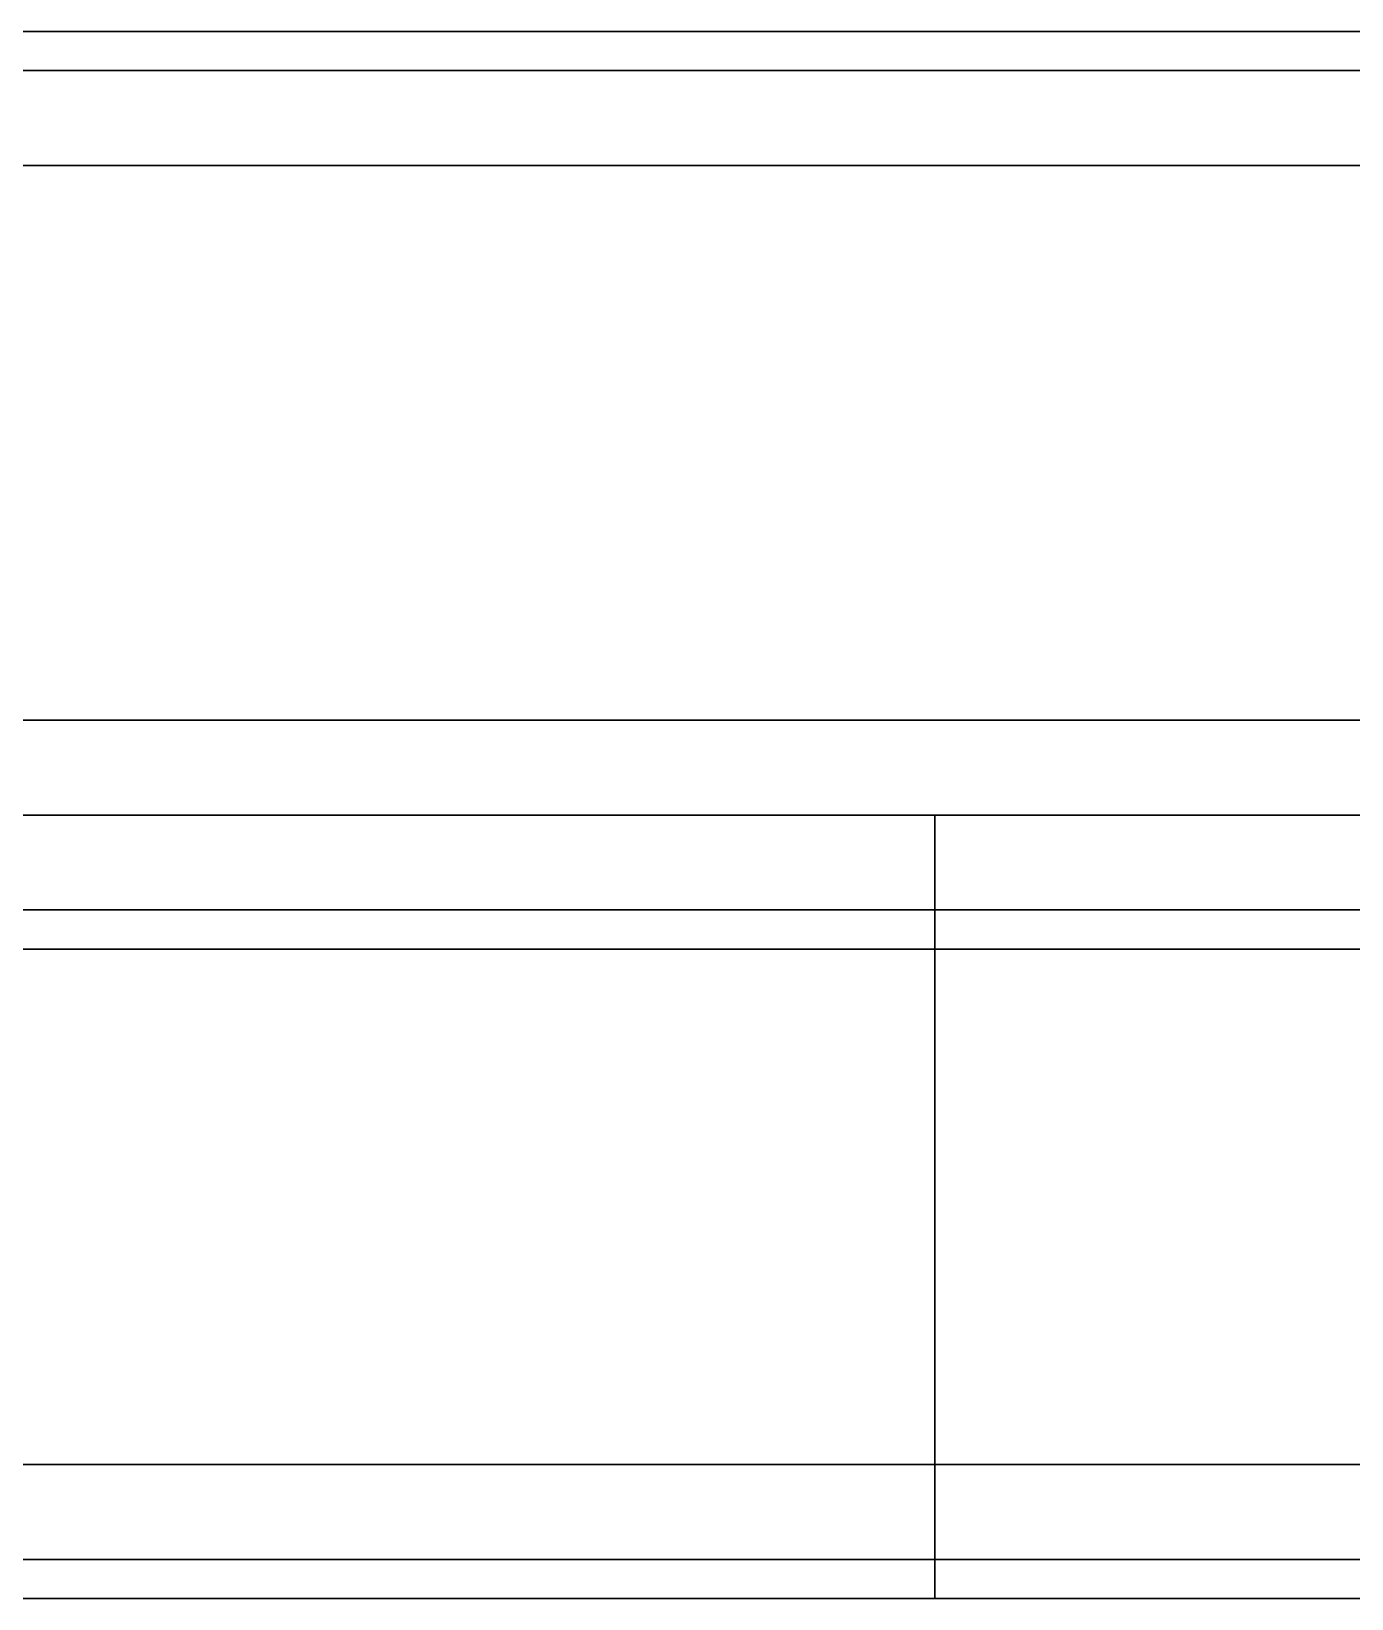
# Model space of a CAD drawing. Header units: millimetres. Extents: x -2000 to 0, y -2 to 2.
# Drawn here: x -825.088 to -821.086, y -2.375 to 2.375 of the extents above; entities that cross this region are included whole.
import ezdxf

# ---------------------------------------------------------------- set-up
doc = ezdxf.new("R2010")
doc.units = ezdxf.units.MM
doc.header["$MEASUREMENT"] = 0
doc.layers.add('2 Meter Open Rail', color=7, linetype='Continuous')

msp = doc.modelspace()

# ---------------------------------------------------------------- linework, layer by layer
at = {"layer": '2 Meter Open Rail', "lineweight": 30}
for p, q in [((-1000, 2.375, 69.9355), (0, 2.375, 69.9355)), ((-2000, 2.375, 20.122), (0, 2.375, 20.122)), ((-2000, 2.375, 19.9355), (0, 2.375, 19.9355)), ((-1000, 2.375, 70.122), (0, 2.375, 70.122)), ((-2000, 2.256, 20.4094), (0, 2.256, 20.4094)), ((-1000, 2.256, 70.4094), (0, 2.256, 70.4094)), ((-2000, 1.9686, 19.5291), (0, 1.9686, 19.5291)), ((-1000, 1.9686, 69.5291), (0, 1.9686, 69.5291)), ((-2000, 0.2874, 22.378), (0, 0.2874, 22.378)), ((-1000, 0.2874, 72.378), (0, 0.2874, 72.378)), ((-2000, 0, 19.5291), (0, 0, 19.5291)), ((-1000, 0, 69.5291), (0, 0, 69.5291)), ((-825.0588, 0, 65.7536), (-825.1181, 0, 65.7517)), ((-825, 0, 65.7543), (-825.0588, 0, 65.7536)), ((-824.9412, 0, 65.7536), (-825, 0, 65.7543)), ((-824.8819, 0, 65.7517), (-824.9412, 0, 65.7536)), ((-824.8221, 0, 65.7483), (-824.8819, 0, 65.7517)), ((-824.7619, 0, 65.7436), (-824.8221, 0, 65.7483)), ((-824.7013, 0, 65.7374), (-824.7619, 0, 65.7436)), ((-824.6404, 0, 65.7298), (-824.7013, 0, 65.7374)), ((-824.5792, 0, 65.7207), (-824.6404, 0, 65.7298)), ((-824.5178, 0, 65.7101), (-824.5792, 0, 65.7207)), ((-824.4562, 0, 65.6979), (-824.5178, 0, 65.7101)), ((-824.3945, 0, 65.6842), (-824.4562, 0, 65.6979)), ((-824.3327, 0, 65.6689), (-824.3945, 0, 65.6842)), ((-824.2708, 0, 65.652), (-824.3327, 0, 65.6689)), ((-824.209, 0, 65.6335), (-824.2708, 0, 65.652)), ((-824.1474, 0, 65.6134), (-824.209, 0, 65.6335)), ((-824.0858, 0, 65.5916), (-824.1474, 0, 65.6134)), ((-824.0245, 0, 65.5682), (-824.0858, 0, 65.5916)), ((-823.9635, 0, 65.5432), (-824.0245, 0, 65.5682)), ((-823.9029, 0, 65.5165), (-823.9635, 0, 65.5432)), ((-823.8426, 0, 65.4882), (-823.9029, 0, 65.5165)), ((-823.7829, 0, 65.4583), (-823.8426, 0, 65.4882)), ((-823.7236, 0, 65.4267), (-823.7829, 0, 65.4583)), ((-823.665, 0, 65.3935), (-823.7236, 0, 65.4267)), ((-823.6071, 0, 65.3587), (-823.665, 0, 65.3935)), ((-823.5499, 0, 65.3223), (-823.6071, 0, 65.3587)), ((-823.4935, 0, 65.2844), (-823.5499, 0, 65.3223)), ((-823.438, 0, 65.245), (-823.4935, 0, 65.2844)), ((-823.3833, 0, 65.204), (-823.438, 0, 65.245)), ((-823.3297, 0, 65.1616), (-823.3833, 0, 65.204)), ((-823.2771, 0, 65.1178), (-823.3297, 0, 65.1616)), ((-823.2256, 0, 65.0726), (-823.2771, 0, 65.1178)), ((-823.1753, 0, 65.026), (-823.2256, 0, 65.0726)), ((-823.1262, 0, 64.9781), (-823.1753, 0, 65.026)), ((-823.0783, 0, 64.929), (-823.1262, 0, 64.9781)), ((-823.0317, 0, 64.8787), (-823.0783, 0, 64.929)), ((-822.9865, 0, 64.8272), (-823.0317, 0, 64.8787)), ((-822.9427, 0, 64.7746), (-822.9865, 0, 64.8272)), ((-822.9003, 0, 64.721), (-822.9427, 0, 64.7746)), ((-822.8593, 0, 64.6663), (-822.9003, 0, 64.721)), ((-822.8199, 0, 64.6108), (-822.8593, 0, 64.6663)), ((-822.782, 0, 64.5544), (-822.8199, 0, 64.6108)), ((-822.7456, 0, 64.4972), (-822.782, 0, 64.5544)), ((-822.7108, 0, 64.4393), (-822.7456, 0, 64.4972)), ((-822.6776, 0, 64.3807), (-822.7108, 0, 64.4393)), ((-822.646, 0, 64.3214), (-822.6776, 0, 64.3807)), ((-822.6161, 0, 64.2617), (-822.646, 0, 64.3214)), ((-822.5878, 0, 64.2014), (-822.6161, 0, 64.2617)), ((-822.5611, 0, 64.1408), (-822.5878, 0, 64.2014)), ((-822.5361, 0, 64.0798), (-822.5611, 0, 64.1408)), ((-822.5127, 0, 64.0185), (-822.5361, 0, 64.0798)), ((-822.4909, 0, 63.9569), (-822.5127, 0, 64.0185)), ((-822.4708, 0, 63.8953), (-822.4909, 0, 63.9569)), ((-822.4523, 0, 63.8335), (-822.4708, 0, 63.8953)), ((-822.4354, 0, 63.7716), (-822.4523, 0, 63.8335)), ((-822.4201, 0, 63.7098), (-822.4354, 0, 63.7716)), ((-822.4064, 0, 63.6481), (-822.4201, 0, 63.7098)), ((-822.3942, 0, 63.5865), (-822.4064, 0, 63.6481)), ((-822.3836, 0, 63.5251), (-822.3942, 0, 63.5865)), ((-822.3745, 0, 63.4639), (-822.3836, 0, 63.5251)), ((-822.3669, 0, 63.403), (-822.3745, 0, 63.4639)), ((-822.3607, 0, 63.3424), (-822.3669, 0, 63.403)), ((-822.356, 0, 63.2822), (-822.3607, 0, 63.3424)), ((-822.3526, 0, 63.2224), (-822.356, 0, 63.2822)), ((-822.3507, 0, 63.1631), (-822.3526, 0, 63.2224)), ((-822.35, 0, 56.4043), (-822.3507, 0, 63.1631)), ((-2000, 0, 0.4064), (0, 0, 0.4064)), ((-1000, 0, 50.4064), (0, 0, 50.4064)), ((-825.0588, 0, 15.7536), (-825.1181, 0, 15.7517)), ((-825.1181, 0, 3.7569), (-825.0588, 0, 3.755)), ((-825.1181, 0, 53.7569), (-825.0588, 0, 53.755)), ((-825, 0, 15.7543), (-825.0588, 0, 15.7536)), ((-825.0588, 0, 3.755), (-825, 0, 3.7543)), ((-825.0588, 0, 53.755), (-825, 0, 53.7543)), ((-824.9412, 0, 15.7536), (-825, 0, 15.7543)), ((-825, 0, 3.7543), (-824.9412, 0, 3.755)), ((-825, 0, 53.7543), (-824.9412, 0, 53.755)), ((-824.8819, 0, 15.7517), (-824.9412, 0, 15.7536)), ((-824.9412, 0, 3.755), (-824.8819, 0, 3.7569)), ((-824.9412, 0, 53.755), (-824.8819, 0, 53.7569)), ((-824.8221, 0, 15.7483), (-824.8819, 0, 15.7517)), ((-824.8819, 0, 3.7569), (-824.8221, 0, 3.7603)), ((-824.8819, 0, 53.7569), (-824.8221, 0, 53.7603)), ((-824.7619, 0, 15.7436), (-824.8221, 0, 15.7483)), ((-824.8221, 0, 3.7603), (-824.7619, 0, 3.765)), ((-824.8221, 0, 53.7603), (-824.7619, 0, 53.765)), ((-824.7013, 0, 15.7374), (-824.7619, 0, 15.7436)), ((-824.7619, 0, 3.765), (-824.7013, 0, 3.7712)), ((-824.7619, 0, 53.765), (-824.7013, 0, 53.7712)), ((-824.6404, 0, 15.7298), (-824.7013, 0, 15.7374)), ((-824.7013, 0, 3.7712), (-824.6404, 0, 3.7788)), ((-824.7013, 0, 53.7712), (-824.6404, 0, 53.7788)), ((-824.5792, 0, 15.7207), (-824.6404, 0, 15.7298)), ((-824.6404, 0, 3.7788), (-824.5792, 0, 3.7879)), ((-824.6404, 0, 53.7788), (-824.5792, 0, 53.7879)), ((-824.5178, 0, 15.7101), (-824.5792, 0, 15.7207)), ((-824.5792, 0, 3.7879), (-824.5178, 0, 3.7985)), ((-824.5792, 0, 53.7879), (-824.5178, 0, 53.7985)), ((-824.4562, 0, 15.6979), (-824.5178, 0, 15.7101)), ((-824.5178, 0, 3.7985), (-824.4562, 0, 3.8107)), ((-824.5178, 0, 53.7985), (-824.4562, 0, 53.8107)), ((-824.3945, 0, 15.6842), (-824.4562, 0, 15.6979)), ((-824.4562, 0, 3.8107), (-824.3945, 0, 3.8244)), ((-824.4562, 0, 53.8107), (-824.3945, 0, 53.8244)), ((-824.3327, 0, 15.6689), (-824.3945, 0, 15.6842)), ((-824.3945, 0, 3.8244), (-824.3327, 0, 3.8397)), ((-824.3945, 0, 53.8244), (-824.3327, 0, 53.8397)), ((-824.2708, 0, 15.652), (-824.3327, 0, 15.6689)), ((-824.3327, 0, 3.8397), (-824.2708, 0, 3.8566)), ((-824.3327, 0, 53.8397), (-824.2708, 0, 53.8566)), ((-824.209, 0, 15.6335), (-824.2708, 0, 15.652)), ((-824.2708, 0, 3.8566), (-824.209, 0, 3.8751)), ((-824.2708, 0, 53.8566), (-824.209, 0, 53.8751)), ((-824.1474, 0, 15.6134), (-824.209, 0, 15.6335)), ((-824.209, 0, 3.8751), (-824.1474, 0, 3.8952)), ((-824.209, 0, 53.8751), (-824.1474, 0, 53.8952)), ((-824.0858, 0, 15.5916), (-824.1474, 0, 15.6134)), ((-824.1474, 0, 3.8952), (-824.0858, 0, 3.917)), ((-824.1474, 0, 53.8952), (-824.0858, 0, 53.917)), ((-824.0245, 0, 15.5682), (-824.0858, 0, 15.5916)), ((-824.0858, 0, 3.917), (-824.0245, 0, 3.9404)), ((-824.0858, 0, 53.917), (-824.0245, 0, 53.9404)), ((-823.9635, 0, 15.5432), (-824.0245, 0, 15.5682)), ((-824.0245, 0, 3.9404), (-823.9635, 0, 3.9654)), ((-824.0245, 0, 53.9404), (-823.9635, 0, 53.9654)), ((-823.9029, 0, 15.5165), (-823.9635, 0, 15.5432)), ((-823.9635, 0, 3.9654), (-823.9029, 0, 3.9921)), ((-823.9635, 0, 53.9654), (-823.9029, 0, 53.9921)), ((-823.8426, 0, 15.4882), (-823.9029, 0, 15.5165)), ((-823.9029, 0, 3.9921), (-823.8426, 0, 4.0204)), ((-823.9029, 0, 53.9921), (-823.8426, 0, 54.0204)), ((-823.7829, 0, 15.4583), (-823.8426, 0, 15.4882)), ((-823.8426, 0, 4.0204), (-823.7829, 0, 4.0503)), ((-823.8426, 0, 54.0204), (-823.7829, 0, 54.0503)), ((-823.7236, 0, 15.4267), (-823.7829, 0, 15.4583)), ((-823.7829, 0, 4.0503), (-823.7236, 0, 4.0819)), ((-823.7829, 0, 54.0503), (-823.7236, 0, 54.0819)), ((-823.665, 0, 15.3935), (-823.7236, 0, 15.4267)), ((-823.7236, 0, 4.0819), (-823.665, 0, 4.1151)), ((-823.7236, 0, 54.0819), (-823.665, 0, 54.1151)), ((-823.6071, 0, 15.3587), (-823.665, 0, 15.3935)), ((-823.665, 0, 4.1151), (-823.6071, 0, 4.1499)), ((-823.665, 0, 54.1151), (-823.6071, 0, 54.1499)), ((-823.5499, 0, 15.3223), (-823.6071, 0, 15.3587)), ((-823.6071, 0, 4.1499), (-823.5499, 0, 4.1863)), ((-823.6071, 0, 54.1499), (-823.5499, 0, 54.1863)), ((-823.4935, 0, 15.2844), (-823.5499, 0, 15.3223)), ((-823.5499, 0, 4.1863), (-823.4935, 0, 4.2242)), ((-823.5499, 0, 54.1863), (-823.4935, 0, 54.2242)), ((-823.438, 0, 15.245), (-823.4935, 0, 15.2844)), ((-823.4935, 0, 4.2242), (-823.438, 0, 4.2636)), ((-823.4935, 0, 54.2242), (-823.438, 0, 54.2636)), ((-823.3833, 0, 15.204), (-823.438, 0, 15.245)), ((-823.438, 0, 4.2636), (-823.3833, 0, 4.3046)), ((-823.438, 0, 54.2636), (-823.3833, 0, 54.3046)), ((-823.3297, 0, 15.1616), (-823.3833, 0, 15.204)), ((-823.3833, 0, 4.3046), (-823.3297, 0, 4.347)), ((-823.3833, 0, 54.3046), (-823.3297, 0, 54.347)), ((-823.2771, 0, 15.1178), (-823.3297, 0, 15.1616)), ((-823.3297, 0, 4.347), (-823.2771, 0, 4.3908)), ((-823.3297, 0, 54.347), (-823.2771, 0, 54.3908)), ((-823.2256, 0, 15.0726), (-823.2771, 0, 15.1178)), ((-823.2771, 0, 4.3908), (-823.2256, 0, 4.436)), ((-823.2771, 0, 54.3908), (-823.2256, 0, 54.436)), ((-823.1753, 0, 15.026), (-823.2256, 0, 15.0726)), ((-823.2256, 0, 4.436), (-823.1753, 0, 4.4826)), ((-823.2256, 0, 54.436), (-823.1753, 0, 54.4826)), ((-823.1262, 0, 14.9781), (-823.1753, 0, 15.026)), ((-823.1753, 0, 4.4826), (-823.1262, 0, 4.5305)), ((-823.1753, 0, 54.4826), (-823.1262, 0, 54.5305)), ((-823.0783, 0, 14.929), (-823.1262, 0, 14.9781)), ((-823.1262, 0, 4.5305), (-823.0783, 0, 4.5796)), ((-823.1262, 0, 54.5305), (-823.0783, 0, 54.5796)), ((-823.0317, 0, 14.8787), (-823.0783, 0, 14.929)), ((-823.0783, 0, 4.5796), (-823.0317, 0, 4.6299)), ((-823.0783, 0, 54.5796), (-823.0317, 0, 54.6299)), ((-822.9865, 0, 14.8272), (-823.0317, 0, 14.8787)), ((-823.0317, 0, 4.6299), (-822.9865, 0, 4.6814)), ((-823.0317, 0, 54.6299), (-822.9865, 0, 54.6814)), ((-822.9427, 0, 14.7746), (-822.9865, 0, 14.8272)), ((-822.9865, 0, 4.6814), (-822.9427, 0, 4.734)), ((-822.9865, 0, 54.6814), (-822.9427, 0, 54.734)), ((-822.9003, 0, 14.721), (-822.9427, 0, 14.7746)), ((-822.9427, 0, 4.734), (-822.9003, 0, 4.7876)), ((-822.9427, 0, 54.734), (-822.9003, 0, 54.7876)), ((-822.8593, 0, 14.6663), (-822.9003, 0, 14.721)), ((-822.9003, 0, 4.7876), (-822.8593, 0, 4.8423)), ((-822.9003, 0, 54.7876), (-822.8593, 0, 54.8423)), ((-822.8199, 0, 14.6108), (-822.8593, 0, 14.6663)), ((-822.8593, 0, 4.8423), (-822.8199, 0, 4.8978)), ((-822.8593, 0, 54.8423), (-822.8199, 0, 54.8978)), ((-822.782, 0, 14.5544), (-822.8199, 0, 14.6108)), ((-822.8199, 0, 4.8978), (-822.782, 0, 4.9542)), ((-822.8199, 0, 54.8978), (-822.782, 0, 54.9542)), ((-822.7456, 0, 14.4972), (-822.782, 0, 14.5544)), ((-822.782, 0, 4.9542), (-822.7456, 0, 5.0114)), ((-822.782, 0, 54.9542), (-822.7456, 0, 55.0114)), ((-822.7108, 0, 14.4393), (-822.7456, 0, 14.4972)), ((-822.7456, 0, 5.0114), (-822.7108, 0, 5.0693)), ((-822.7456, 0, 55.0114), (-822.7108, 0, 55.0693)), ((-822.6776, 0, 14.3807), (-822.7108, 0, 14.4393)), ((-822.7108, 0, 5.0693), (-822.6776, 0, 5.1279)), ((-822.7108, 0, 55.0693), (-822.6776, 0, 55.1279)), ((-822.646, 0, 14.3214), (-822.6776, 0, 14.3807)), ((-822.6776, 0, 5.1279), (-822.646, 0, 5.1872)), ((-822.6776, 0, 55.1279), (-822.646, 0, 55.1872)), ((-822.6161, 0, 14.2617), (-822.646, 0, 14.3214)), ((-822.646, 0, 5.1872), (-822.6161, 0, 5.2469)), ((-822.646, 0, 55.1872), (-822.6161, 0, 55.2469)), ((-822.5878, 0, 14.2014), (-822.6161, 0, 14.2617)), ((-822.6161, 0, 5.2469), (-822.5878, 0, 5.3072)), ((-822.6161, 0, 55.2469), (-822.5878, 0, 55.3072)), ((-822.5611, 0, 14.1408), (-822.5878, 0, 14.2014)), ((-822.5878, 0, 5.3072), (-822.5611, 0, 5.3678)), ((-822.5878, 0, 55.3072), (-822.5611, 0, 55.3678)), ((-822.5361, 0, 14.0798), (-822.5611, 0, 14.1408)), ((-822.5611, 0, 5.3678), (-822.5361, 0, 5.4288)), ((-822.5611, 0, 55.3678), (-822.5361, 0, 55.4288)), ((-822.5127, 0, 14.0185), (-822.5361, 0, 14.0798)), ((-822.5361, 0, 5.4288), (-822.5127, 0, 5.4901)), ((-822.5361, 0, 55.4288), (-822.5127, 0, 55.4901)), ((-822.4909, 0, 13.9569), (-822.5127, 0, 14.0185)), ((-822.5127, 0, 5.4901), (-822.4909, 0, 5.5517)), ((-822.5127, 0, 55.4901), (-822.4909, 0, 55.5517)), ((-822.4708, 0, 13.8953), (-822.4909, 0, 13.9569)), ((-822.4909, 0, 5.5517), (-822.4708, 0, 5.6133)), ((-822.4909, 0, 55.5517), (-822.4708, 0, 55.6133)), ((-822.4523, 0, 13.8335), (-822.4708, 0, 13.8953)), ((-822.4708, 0, 5.6133), (-822.4523, 0, 5.6751)), ((-822.4708, 0, 55.6133), (-822.4523, 0, 55.6751)), ((-822.4354, 0, 13.7716), (-822.4523, 0, 13.8335)), ((-822.4523, 0, 5.6751), (-822.4354, 0, 5.737)), ((-822.4523, 0, 55.6751), (-822.4354, 0, 55.737)), ((-822.4201, 0, 13.7098), (-822.4354, 0, 13.7716)), ((-822.4354, 0, 5.737), (-822.4201, 0, 5.7988)), ((-822.4354, 0, 55.737), (-822.4201, 0, 55.7988)), ((-822.4064, 0, 13.6481), (-822.4201, 0, 13.7098)), ((-822.4201, 0, 5.7988), (-822.4064, 0, 5.8605)), ((-822.4201, 0, 55.7988), (-822.4064, 0, 55.8605)), ((-822.3942, 0, 13.5865), (-822.4064, 0, 13.6481)), ((-822.4064, 0, 5.8605), (-822.3942, 0, 5.9221)), ((-822.4064, 0, 55.8605), (-822.3942, 0, 55.9221)), ((-822.3836, 0, 13.5251), (-822.3942, 0, 13.5865)), ((-822.3942, 0, 5.9221), (-822.3836, 0, 5.9835)), ((-822.3942, 0, 55.9221), (-822.3836, 0, 55.9835)), ((-822.3745, 0, 13.4639), (-822.3836, 0, 13.5251)), ((-822.3836, 0, 5.9835), (-822.3745, 0, 6.0447)), ((-822.3836, 0, 55.9835), (-822.3745, 0, 56.0447)), ((-822.3669, 0, 13.403), (-822.3745, 0, 13.4639)), ((-822.3745, 0, 6.0447), (-822.3669, 0, 6.1056)), ((-822.3745, 0, 56.0447), (-822.3669, 0, 56.1056)), ((-822.3607, 0, 13.3424), (-822.3669, 0, 13.403)), ((-822.3669, 0, 6.1056), (-822.3607, 0, 6.1662)), ((-822.3669, 0, 56.1056), (-822.3607, 0, 56.1662)), ((-822.356, 0, 13.2822), (-822.3607, 0, 13.3424)), ((-822.3607, 0, 6.1662), (-822.356, 0, 6.2264)), ((-822.3607, 0, 56.1662), (-822.356, 0, 56.2264)), ((-822.3526, 0, 13.2224), (-822.356, 0, 13.2822)), ((-822.356, 0, 6.2264), (-822.3526, 0, 6.2862)), ((-822.356, 0, 56.2264), (-822.3526, 0, 56.2862)), ((-822.3507, 0, 13.1631), (-822.3526, 0, 13.2224)), ((-822.3526, 0, 6.2862), (-822.3507, 0, 6.3455)), ((-822.3526, 0, 56.2862), (-822.3507, 0, 56.3455)), ((-822.35, 0, 6.4043), (-822.3507, 0, 13.1631)), ((-822.3507, 0, 6.3455), (-822.35, 0, 6.4043)), ((-822.3507, 0, 56.3455), (-822.35, 0, 56.4043)), ((-822.35, 0, 6.4043), (-822.35, -2.375, 6.4043)), ((-822.35, 0, 13.1043), (-822.35, -2.375, 13.1043)), ((-822.35, 0, 56.4043), (-822.35, -2.375, 56.4043)), ((-822.35, 0, 63.1043), (-822.35, -2.375, 63.1043)), ((-2000, -0.2874, 22.378), (0, -0.2874, 22.378)), ((-1000, -0.2874, 72.378), (0, -0.2874, 72.378)), ((-2000, -0.4064), (0, -0.4064)), ((-1000, -0.4064, 50), (0, -0.4064, 50)), ((-2000, -1.9686), (0, -1.9686)), ((-1000, -1.9686, 50), (0, -1.9686, 50)), ((-2000, -2.256, 20.4094), (0, -2.256, 20.4094)), ((-1000, -2.256, 70.4094), (0, -2.256, 70.4094)), ((-2000, -2.375, 0.4064), (0, -2.375, 0.4064)), ((-2000, -2.375, 20.122), (0, -2.375, 20.122)), ((-1000, -2.375, 50.4064), (0, -2.375, 50.4064)), ((-1000, -2.375, 70.122), (0, -2.375, 70.122)), ((-825.0588, -2.375, 3.755), (-825.1181, -2.375, 3.7569)), ((-825.1181, -2.375, 15.7517), (-825.0588, -2.375, 15.7536)), ((-825.0588, -2.375, 53.755), (-825.1181, -2.375, 53.7569)), ((-825.1181, -2.375, 65.7517), (-825.0588, -2.375, 65.7536)), ((-825, -2.375, 3.7543), (-825.0588, -2.375, 3.755)), ((-825.0588, -2.375, 15.7536), (-825, -2.375, 15.7543)), ((-825, -2.375, 53.7543), (-825.0588, -2.375, 53.755)), ((-825.0588, -2.375, 65.7536), (-825, -2.375, 65.7543)), ((-824.9412, -2.375, 3.755), (-825, -2.375, 3.7543)), ((-825, -2.375, 15.7543), (-824.9412, -2.375, 15.7536)), ((-824.9412, -2.375, 53.755), (-825, -2.375, 53.7543)), ((-825, -2.375, 65.7543), (-824.9412, -2.375, 65.7536)), ((-824.8819, -2.375, 3.7569), (-824.9412, -2.375, 3.755)), ((-824.9412, -2.375, 15.7536), (-824.8819, -2.375, 15.7517)), ((-824.8819, -2.375, 53.7569), (-824.9412, -2.375, 53.755)), ((-824.9412, -2.375, 65.7536), (-824.8819, -2.375, 65.7517)), ((-824.8221, -2.375, 3.7603), (-824.8819, -2.375, 3.7569)), ((-824.8819, -2.375, 15.7517), (-824.8221, -2.375, 15.7483)), ((-824.8221, -2.375, 53.7603), (-824.8819, -2.375, 53.7569)), ((-824.8819, -2.375, 65.7517), (-824.8221, -2.375, 65.7483)), ((-824.7619, -2.375, 3.765), (-824.8221, -2.375, 3.7603)), ((-824.8221, -2.375, 15.7483), (-824.7619, -2.375, 15.7436)), ((-824.7619, -2.375, 53.765), (-824.8221, -2.375, 53.7603)), ((-824.8221, -2.375, 65.7483), (-824.7619, -2.375, 65.7436)), ((-824.7013, -2.375, 3.7712), (-824.7619, -2.375, 3.765)), ((-824.7619, -2.375, 15.7436), (-824.7013, -2.375, 15.7374)), ((-824.7013, -2.375, 53.7712), (-824.7619, -2.375, 53.765)), ((-824.7619, -2.375, 65.7436), (-824.7013, -2.375, 65.7374)), ((-824.6404, -2.375, 3.7788), (-824.7013, -2.375, 3.7712)), ((-824.7013, -2.375, 15.7374), (-824.6404, -2.375, 15.7298)), ((-824.6404, -2.375, 53.7788), (-824.7013, -2.375, 53.7712)), ((-824.7013, -2.375, 65.7374), (-824.6404, -2.375, 65.7298)), ((-824.5792, -2.375, 3.7879), (-824.6404, -2.375, 3.7788)), ((-824.6404, -2.375, 15.7298), (-824.5792, -2.375, 15.7207)), ((-824.5792, -2.375, 53.7879), (-824.6404, -2.375, 53.7788)), ((-824.6404, -2.375, 65.7298), (-824.5792, -2.375, 65.7207)), ((-824.5178, -2.375, 3.7985), (-824.5792, -2.375, 3.7879)), ((-824.5792, -2.375, 15.7207), (-824.5178, -2.375, 15.7101)), ((-824.5178, -2.375, 53.7985), (-824.5792, -2.375, 53.7879)), ((-824.5792, -2.375, 65.7207), (-824.5178, -2.375, 65.7101)), ((-824.4562, -2.375, 3.8107), (-824.5178, -2.375, 3.7985)), ((-824.5178, -2.375, 15.7101), (-824.4562, -2.375, 15.6979)), ((-824.4562, -2.375, 53.8107), (-824.5178, -2.375, 53.7985)), ((-824.5178, -2.375, 65.7101), (-824.4562, -2.375, 65.6979)), ((-824.3945, -2.375, 3.8244), (-824.4562, -2.375, 3.8107)), ((-824.4562, -2.375, 15.6979), (-824.3945, -2.375, 15.6842)), ((-824.3945, -2.375, 53.8244), (-824.4562, -2.375, 53.8107)), ((-824.4562, -2.375, 65.6979), (-824.3945, -2.375, 65.6842)), ((-824.3327, -2.375, 3.8397), (-824.3945, -2.375, 3.8244)), ((-824.3945, -2.375, 15.6842), (-824.3327, -2.375, 15.6689)), ((-824.3327, -2.375, 53.8397), (-824.3945, -2.375, 53.8244)), ((-824.3945, -2.375, 65.6842), (-824.3327, -2.375, 65.6689)), ((-824.2708, -2.375, 3.8566), (-824.3327, -2.375, 3.8397)), ((-824.3327, -2.375, 15.6689), (-824.2708, -2.375, 15.652)), ((-824.2708, -2.375, 53.8566), (-824.3327, -2.375, 53.8397)), ((-824.3327, -2.375, 65.6689), (-824.2708, -2.375, 65.652)), ((-824.209, -2.375, 3.8751), (-824.2708, -2.375, 3.8566)), ((-824.2708, -2.375, 15.652), (-824.209, -2.375, 15.6335)), ((-824.209, -2.375, 53.8751), (-824.2708, -2.375, 53.8566)), ((-824.2708, -2.375, 65.652), (-824.209, -2.375, 65.6335)), ((-824.1474, -2.375, 3.8952), (-824.209, -2.375, 3.8751)), ((-824.209, -2.375, 15.6335), (-824.1474, -2.375, 15.6134)), ((-824.1474, -2.375, 53.8952), (-824.209, -2.375, 53.8751)), ((-824.209, -2.375, 65.6335), (-824.1474, -2.375, 65.6134)), ((-824.0858, -2.375, 3.917), (-824.1474, -2.375, 3.8952)), ((-824.1474, -2.375, 15.6134), (-824.0858, -2.375, 15.5916)), ((-824.0858, -2.375, 53.917), (-824.1474, -2.375, 53.8952)), ((-824.1474, -2.375, 65.6134), (-824.0858, -2.375, 65.5916)), ((-824.0245, -2.375, 3.9404), (-824.0858, -2.375, 3.917)), ((-824.0858, -2.375, 15.5916), (-824.0245, -2.375, 15.5682)), ((-824.0245, -2.375, 53.9404), (-824.0858, -2.375, 53.917)), ((-824.0858, -2.375, 65.5916), (-824.0245, -2.375, 65.5682)), ((-823.9635, -2.375, 3.9654), (-824.0245, -2.375, 3.9404)), ((-824.0245, -2.375, 15.5682), (-823.9635, -2.375, 15.5432)), ((-823.9635, -2.375, 53.9654), (-824.0245, -2.375, 53.9404)), ((-824.0245, -2.375, 65.5682), (-823.9635, -2.375, 65.5432)), ((-823.9029, -2.375, 3.9921), (-823.9635, -2.375, 3.9654)), ((-823.9635, -2.375, 15.5432), (-823.9029, -2.375, 15.5165)), ((-823.9029, -2.375, 53.9921), (-823.9635, -2.375, 53.9654)), ((-823.9635, -2.375, 65.5432), (-823.9029, -2.375, 65.5165)), ((-823.8426, -2.375, 4.0204), (-823.9029, -2.375, 3.9921)), ((-823.9029, -2.375, 15.5165), (-823.8426, -2.375, 15.4882)), ((-823.8426, -2.375, 54.0204), (-823.9029, -2.375, 53.9921)), ((-823.9029, -2.375, 65.5165), (-823.8426, -2.375, 65.4882)), ((-823.7829, -2.375, 4.0503), (-823.8426, -2.375, 4.0204)), ((-823.8426, -2.375, 15.4882), (-823.7829, -2.375, 15.4583)), ((-823.7829, -2.375, 54.0503), (-823.8426, -2.375, 54.0204)), ((-823.8426, -2.375, 65.4882), (-823.7829, -2.375, 65.4583)), ((-823.7236, -2.375, 4.0819), (-823.7829, -2.375, 4.0503)), ((-823.7829, -2.375, 15.4583), (-823.7236, -2.375, 15.4267)), ((-823.7236, -2.375, 54.0819), (-823.7829, -2.375, 54.0503)), ((-823.7829, -2.375, 65.4583), (-823.7236, -2.375, 65.4267)), ((-823.665, -2.375, 4.1151), (-823.7236, -2.375, 4.0819)), ((-823.7236, -2.375, 15.4267), (-823.665, -2.375, 15.3935)), ((-823.665, -2.375, 54.1151), (-823.7236, -2.375, 54.0819)), ((-823.7236, -2.375, 65.4267), (-823.665, -2.375, 65.3935)), ((-823.6071, -2.375, 4.1499), (-823.665, -2.375, 4.1151)), ((-823.665, -2.375, 15.3935), (-823.6071, -2.375, 15.3587)), ((-823.6071, -2.375, 54.1499), (-823.665, -2.375, 54.1151)), ((-823.665, -2.375, 65.3935), (-823.6071, -2.375, 65.3587)), ((-823.5499, -2.375, 4.1863), (-823.6071, -2.375, 4.1499)), ((-823.6071, -2.375, 15.3587), (-823.5499, -2.375, 15.3223)), ((-823.5499, -2.375, 54.1863), (-823.6071, -2.375, 54.1499)), ((-823.6071, -2.375, 65.3587), (-823.5499, -2.375, 65.3223)), ((-823.4935, -2.375, 4.2242), (-823.5499, -2.375, 4.1863)), ((-823.5499, -2.375, 15.3223), (-823.4935, -2.375, 15.2844)), ((-823.4935, -2.375, 54.2242), (-823.5499, -2.375, 54.1863)), ((-823.5499, -2.375, 65.3223), (-823.4935, -2.375, 65.2844)), ((-823.438, -2.375, 4.2636), (-823.4935, -2.375, 4.2242)), ((-823.4935, -2.375, 15.2844), (-823.438, -2.375, 15.245)), ((-823.438, -2.375, 54.2636), (-823.4935, -2.375, 54.2242)), ((-823.4935, -2.375, 65.2844), (-823.438, -2.375, 65.245)), ((-823.3833, -2.375, 4.3046), (-823.438, -2.375, 4.2636)), ((-823.438, -2.375, 15.245), (-823.3833, -2.375, 15.204)), ((-823.3833, -2.375, 54.3046), (-823.438, -2.375, 54.2636)), ((-823.438, -2.375, 65.245), (-823.3833, -2.375, 65.204)), ((-823.3297, -2.375, 4.347), (-823.3833, -2.375, 4.3046)), ((-823.3833, -2.375, 15.204), (-823.3297, -2.375, 15.1616)), ((-823.3297, -2.375, 54.347), (-823.3833, -2.375, 54.3046)), ((-823.3833, -2.375, 65.204), (-823.3297, -2.375, 65.1616)), ((-823.2771, -2.375, 4.3908), (-823.3297, -2.375, 4.347)), ((-823.3297, -2.375, 15.1616), (-823.2771, -2.375, 15.1178)), ((-823.2771, -2.375, 54.3908), (-823.3297, -2.375, 54.347)), ((-823.3297, -2.375, 65.1616), (-823.2771, -2.375, 65.1178)), ((-823.2256, -2.375, 4.436), (-823.2771, -2.375, 4.3908)), ((-823.2771, -2.375, 15.1178), (-823.2256, -2.375, 15.0726)), ((-823.2256, -2.375, 54.436), (-823.2771, -2.375, 54.3908)), ((-823.2771, -2.375, 65.1178), (-823.2256, -2.375, 65.0726)), ((-823.1753, -2.375, 4.4826), (-823.2256, -2.375, 4.436)), ((-823.2256, -2.375, 15.0726), (-823.1753, -2.375, 15.026)), ((-823.1753, -2.375, 54.4826), (-823.2256, -2.375, 54.436)), ((-823.2256, -2.375, 65.0726), (-823.1753, -2.375, 65.026)), ((-823.1262, -2.375, 4.5305), (-823.1753, -2.375, 4.4826)), ((-823.1753, -2.375, 15.026), (-823.1262, -2.375, 14.9781)), ((-823.1262, -2.375, 54.5305), (-823.1753, -2.375, 54.4826)), ((-823.1753, -2.375, 65.026), (-823.1262, -2.375, 64.9781)), ((-823.0783, -2.375, 4.5796), (-823.1262, -2.375, 4.5305)), ((-823.1262, -2.375, 14.9781), (-823.0783, -2.375, 14.929)), ((-823.0783, -2.375, 54.5796), (-823.1262, -2.375, 54.5305)), ((-823.1262, -2.375, 64.9781), (-823.0783, -2.375, 64.929)), ((-823.0317, -2.375, 4.6299), (-823.0783, -2.375, 4.5796)), ((-823.0783, -2.375, 14.929), (-823.0317, -2.375, 14.8787)), ((-823.0317, -2.375, 54.6299), (-823.0783, -2.375, 54.5796)), ((-823.0783, -2.375, 64.929), (-823.0317, -2.375, 64.8787)), ((-822.9865, -2.375, 4.6814), (-823.0317, -2.375, 4.6299)), ((-823.0317, -2.375, 14.8787), (-822.9865, -2.375, 14.8272)), ((-822.9865, -2.375, 54.6814), (-823.0317, -2.375, 54.6299)), ((-823.0317, -2.375, 64.8787), (-822.9865, -2.375, 64.8272)), ((-822.9427, -2.375, 4.734), (-822.9865, -2.375, 4.6814)), ((-822.9865, -2.375, 14.8272), (-822.9427, -2.375, 14.7746)), ((-822.9427, -2.375, 54.734), (-822.9865, -2.375, 54.6814)), ((-822.9865, -2.375, 64.8272), (-822.9427, -2.375, 64.7746)), ((-822.9003, -2.375, 4.7876), (-822.9427, -2.375, 4.734)), ((-822.9427, -2.375, 14.7746), (-822.9003, -2.375, 14.721)), ((-822.9003, -2.375, 54.7876), (-822.9427, -2.375, 54.734)), ((-822.9427, -2.375, 64.7746), (-822.9003, -2.375, 64.721)), ((-822.8593, -2.375, 4.8423), (-822.9003, -2.375, 4.7876)), ((-822.9003, -2.375, 14.721), (-822.8593, -2.375, 14.6663)), ((-822.8593, -2.375, 54.8423), (-822.9003, -2.375, 54.7876)), ((-822.9003, -2.375, 64.721), (-822.8593, -2.375, 64.6663)), ((-822.8199, -2.375, 4.8978), (-822.8593, -2.375, 4.8423)), ((-822.8593, -2.375, 14.6663), (-822.8199, -2.375, 14.6108)), ((-822.8199, -2.375, 54.8978), (-822.8593, -2.375, 54.8423)), ((-822.8593, -2.375, 64.6663), (-822.8199, -2.375, 64.6108)), ((-822.782, -2.375, 4.9542), (-822.8199, -2.375, 4.8978)), ((-822.8199, -2.375, 14.6108), (-822.782, -2.375, 14.5544)), ((-822.782, -2.375, 54.9542), (-822.8199, -2.375, 54.8978)), ((-822.8199, -2.375, 64.6108), (-822.782, -2.375, 64.5544)), ((-822.7456, -2.375, 5.0114), (-822.782, -2.375, 4.9542)), ((-822.782, -2.375, 14.5544), (-822.7456, -2.375, 14.4972)), ((-822.7456, -2.375, 55.0114), (-822.782, -2.375, 54.9542)), ((-822.782, -2.375, 64.5544), (-822.7456, -2.375, 64.4972)), ((-822.7108, -2.375, 5.0693), (-822.7456, -2.375, 5.0114)), ((-822.7456, -2.375, 14.4972), (-822.7108, -2.375, 14.4393)), ((-822.7108, -2.375, 55.0693), (-822.7456, -2.375, 55.0114)), ((-822.7456, -2.375, 64.4972), (-822.7108, -2.375, 64.4393)), ((-822.6776, -2.375, 5.1279), (-822.7108, -2.375, 5.0693)), ((-822.7108, -2.375, 14.4393), (-822.6776, -2.375, 14.3807)), ((-822.6776, -2.375, 55.1279), (-822.7108, -2.375, 55.0693)), ((-822.7108, -2.375, 64.4393), (-822.6776, -2.375, 64.3807)), ((-822.646, -2.375, 5.1872), (-822.6776, -2.375, 5.1279)), ((-822.6776, -2.375, 14.3807), (-822.646, -2.375, 14.3214)), ((-822.646, -2.375, 55.1872), (-822.6776, -2.375, 55.1279)), ((-822.6776, -2.375, 64.3807), (-822.646, -2.375, 64.3214)), ((-822.6161, -2.375, 5.2469), (-822.646, -2.375, 5.1872)), ((-822.646, -2.375, 14.3214), (-822.6161, -2.375, 14.2617)), ((-822.6161, -2.375, 55.2469), (-822.646, -2.375, 55.1872)), ((-822.646, -2.375, 64.3214), (-822.6161, -2.375, 64.2617)), ((-822.5878, -2.375, 5.3072), (-822.6161, -2.375, 5.2469)), ((-822.6161, -2.375, 14.2617), (-822.5878, -2.375, 14.2014)), ((-822.5878, -2.375, 55.3072), (-822.6161, -2.375, 55.2469)), ((-822.6161, -2.375, 64.2617), (-822.5878, -2.375, 64.2014)), ((-822.5611, -2.375, 5.3678), (-822.5878, -2.375, 5.3072)), ((-822.5878, -2.375, 14.2014), (-822.5611, -2.375, 14.1408)), ((-822.5611, -2.375, 55.3678), (-822.5878, -2.375, 55.3072)), ((-822.5878, -2.375, 64.2014), (-822.5611, -2.375, 64.1408)), ((-822.5361, -2.375, 5.4288), (-822.5611, -2.375, 5.3678)), ((-822.5611, -2.375, 14.1408), (-822.5361, -2.375, 14.0798)), ((-822.5361, -2.375, 55.4288), (-822.5611, -2.375, 55.3678)), ((-822.5611, -2.375, 64.1408), (-822.5361, -2.375, 64.0798)), ((-822.5127, -2.375, 5.4901), (-822.5361, -2.375, 5.4288)), ((-822.5361, -2.375, 14.0798), (-822.5127, -2.375, 14.0185)), ((-822.5127, -2.375, 55.4901), (-822.5361, -2.375, 55.4288)), ((-822.5361, -2.375, 64.0798), (-822.5127, -2.375, 64.0185)), ((-822.4909, -2.375, 5.5517), (-822.5127, -2.375, 5.4901)), ((-822.5127, -2.375, 14.0185), (-822.4909, -2.375, 13.9569)), ((-822.4909, -2.375, 55.5517), (-822.5127, -2.375, 55.4901)), ((-822.5127, -2.375, 64.0185), (-822.4909, -2.375, 63.9569)), ((-822.4708, -2.375, 5.6133), (-822.4909, -2.375, 5.5517)), ((-822.4909, -2.375, 13.9569), (-822.4708, -2.375, 13.8953)), ((-822.4708, -2.375, 55.6133), (-822.4909, -2.375, 55.5517)), ((-822.4909, -2.375, 63.9569), (-822.4708, -2.375, 63.8953)), ((-822.4523, -2.375, 5.6751), (-822.4708, -2.375, 5.6133)), ((-822.4708, -2.375, 13.8953), (-822.4523, -2.375, 13.8335)), ((-822.4523, -2.375, 55.6751), (-822.4708, -2.375, 55.6133)), ((-822.4708, -2.375, 63.8953), (-822.4523, -2.375, 63.8335)), ((-822.4354, -2.375, 5.737), (-822.4523, -2.375, 5.6751)), ((-822.4523, -2.375, 13.8335), (-822.4354, -2.375, 13.7716)), ((-822.4354, -2.375, 55.737), (-822.4523, -2.375, 55.6751)), ((-822.4523, -2.375, 63.8335), (-822.4354, -2.375, 63.7716)), ((-822.4201, -2.375, 5.7988), (-822.4354, -2.375, 5.737)), ((-822.4354, -2.375, 13.7716), (-822.4201, -2.375, 13.7098)), ((-822.4201, -2.375, 55.7988), (-822.4354, -2.375, 55.737)), ((-822.4354, -2.375, 63.7716), (-822.4201, -2.375, 63.7098)), ((-822.4064, -2.375, 5.8605), (-822.4201, -2.375, 5.7988)), ((-822.4201, -2.375, 13.7098), (-822.4064, -2.375, 13.6481)), ((-822.4064, -2.375, 55.8605), (-822.4201, -2.375, 55.7988)), ((-822.4201, -2.375, 63.7098), (-822.4064, -2.375, 63.6481)), ((-822.3942, -2.375, 5.9221), (-822.4064, -2.375, 5.8605)), ((-822.4064, -2.375, 13.6481), (-822.3942, -2.375, 13.5865)), ((-822.3942, -2.375, 55.9221), (-822.4064, -2.375, 55.8605)), ((-822.4064, -2.375, 63.6481), (-822.3942, -2.375, 63.5865)), ((-822.3836, -2.375, 5.9835), (-822.3942, -2.375, 5.9221)), ((-822.3942, -2.375, 13.5865), (-822.3836, -2.375, 13.5251)), ((-822.3836, -2.375, 55.9835), (-822.3942, -2.375, 55.9221)), ((-822.3942, -2.375, 63.5865), (-822.3836, -2.375, 63.5251)), ((-822.3745, -2.375, 6.0447), (-822.3836, -2.375, 5.9835)), ((-822.3836, -2.375, 13.5251), (-822.3745, -2.375, 13.4639)), ((-822.3745, -2.375, 56.0447), (-822.3836, -2.375, 55.9835)), ((-822.3836, -2.375, 63.5251), (-822.3745, -2.375, 63.4639)), ((-822.3669, -2.375, 6.1056), (-822.3745, -2.375, 6.0447)), ((-822.3745, -2.375, 13.4639), (-822.3669, -2.375, 13.403)), ((-822.3669, -2.375, 56.1056), (-822.3745, -2.375, 56.0447)), ((-822.3745, -2.375, 63.4639), (-822.3669, -2.375, 63.403)), ((-822.3607, -2.375, 6.1662), (-822.3669, -2.375, 6.1056)), ((-822.3669, -2.375, 13.403), (-822.3607, -2.375, 13.3424)), ((-822.3607, -2.375, 56.1662), (-822.3669, -2.375, 56.1056)), ((-822.3669, -2.375, 63.403), (-822.3607, -2.375, 63.3424)), ((-822.356, -2.375, 6.2264), (-822.3607, -2.375, 6.1662)), ((-822.3607, -2.375, 13.3424), (-822.356, -2.375, 13.2822)), ((-822.356, -2.375, 56.2264), (-822.3607, -2.375, 56.1662)), ((-822.3607, -2.375, 63.3424), (-822.356, -2.375, 63.2822)), ((-822.3526, -2.375, 6.2862), (-822.356, -2.375, 6.2264)), ((-822.356, -2.375, 13.2822), (-822.3526, -2.375, 13.2224)), ((-822.3526, -2.375, 56.2862), (-822.356, -2.375, 56.2264)), ((-822.356, -2.375, 63.2822), (-822.3526, -2.375, 63.2224)), ((-822.3507, -2.375, 6.3455), (-822.3526, -2.375, 6.2862)), ((-822.3526, -2.375, 13.2224), (-822.3507, -2.375, 13.1631)), ((-822.3507, -2.375, 56.3455), (-822.3526, -2.375, 56.2862)), ((-822.3526, -2.375, 63.2224), (-822.3507, -2.375, 63.1631)), ((-822.35, -2.375, 6.4043), (-822.3507, -2.375, 6.3455)), ((-822.3507, -2.375, 13.1631), (-822.35, -2.375, 6.4043)), ((-822.35, -2.375, 56.4043), (-822.3507, -2.375, 56.3455)), ((-822.3507, -2.375, 63.1631), (-822.35, -2.375, 56.4043))]:
    msp.add_line(p, q, dxfattribs=at)

doc.saveas('drawing.dxf')
